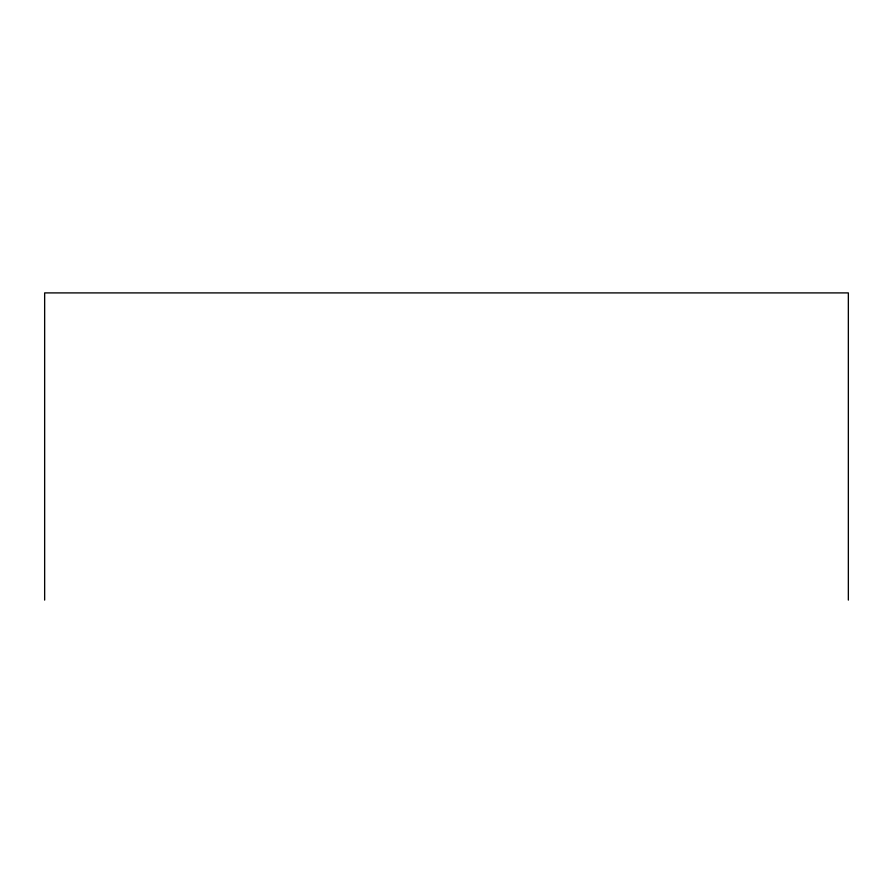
<?xml version="1.0" encoding="UTF-8"?>
<svg xmlns="http://www.w3.org/2000/svg" width="893" height="893" viewBox="0 0 893 893"><rect width="100%" height="100%" fill="white"/><g stroke="black" fill="none" stroke-linecap="round" stroke-linejoin="round"><path stroke-width="1.34" d="M848.35 600.096L848.35 292.904L44.65 292.904L44.65 600.096"/></g></svg>
